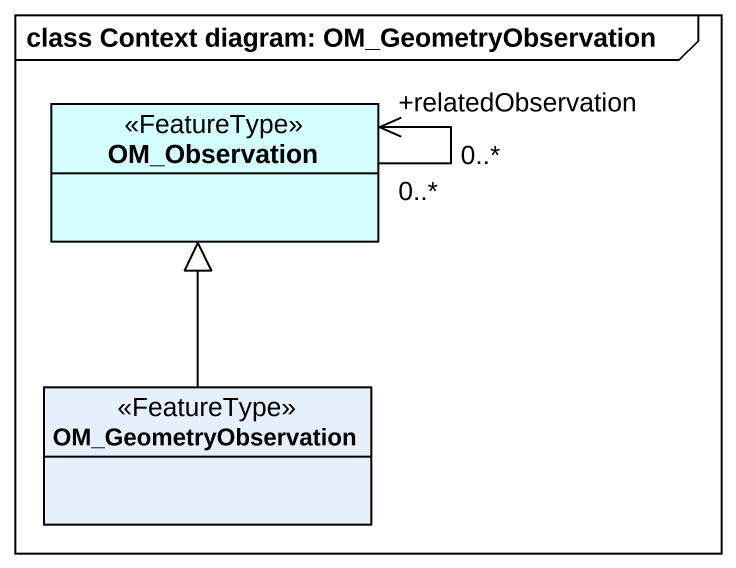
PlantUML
@startuml
mainframe class Context diagram: OM_GeometryObservation
hide circle
hide empty members
class OM_Observation <<FeatureType>> #D5FFFF
class OM_GeometryObservation <<FeatureType>>
OM_Observation "0..*" --> "+relatedObservation\n0..*" OM_Observation
OM_GeometryObservation -up-|> OM_Observation
@enduml
